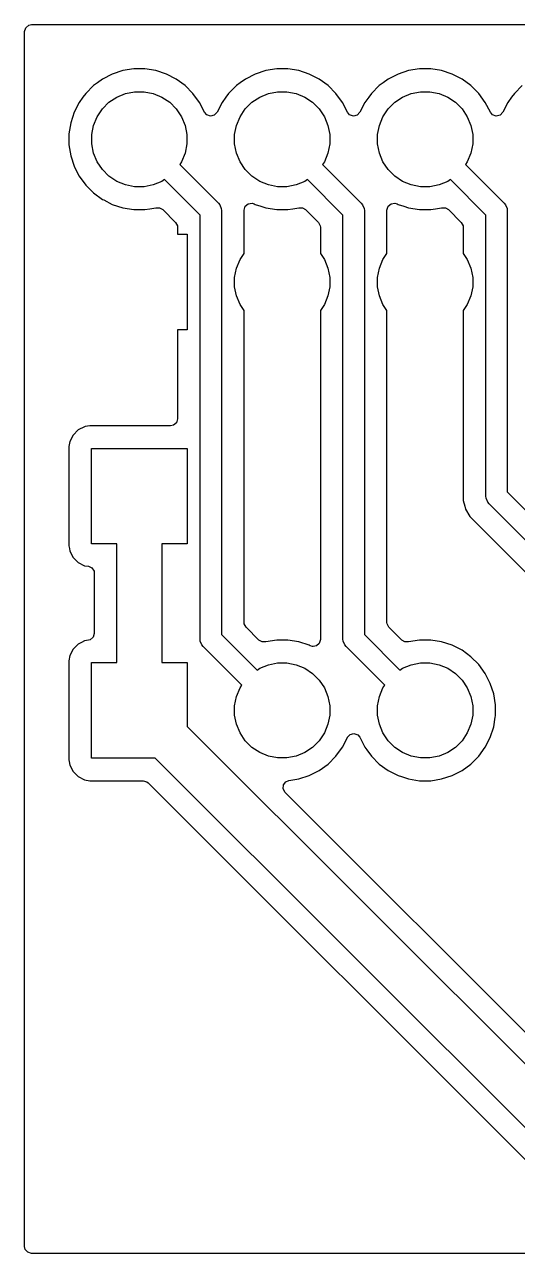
# Model space of a CAD drawing. Extents: x 150.4 to 187.5, y -108.7 to -86.9.
# Drawn here: x 150.36 to 159.12, y -108.72 to -86.86 of the extents above; entities that cross this region are included whole.
import ezdxf

# ---------------------------------------------------------------- set-up
doc = ezdxf.new("R2010")
doc.units = 0
doc.layers.add('BLACK', color=7, linetype='CONTINUOUS')

msp = doc.modelspace()

# ---------------------------------------------------------------- linework, layer by layer
at = {"layer": 'BLACK', "linetype": 'CONTINUOUS'}
for p, q in [((150.3605, -86.9845), (150.380185, -86.917461)), ((150.3605, -108.5955), (150.3605, -86.9845)), ((150.380185, -86.917461), (150.432989, -86.871706)), ((150.432989, -86.871706), (150.4845, -86.8605)), ((150.4845, -86.8605), (187.3355, -86.8605)), ((152.301578, -87.6495), (152.107173, -87.68029)), ((152.301583, -87.6495), (152.301578, -87.6495)), ((152.498417, -87.6495), (152.301583, -87.6495)), ((152.498422, -87.6495), (152.498417, -87.6495)), ((152.692826, -87.68029), (152.498422, -87.6495)), ((154.841578, -87.6495), (154.647173, -87.68029)), ((154.841583, -87.6495), (154.841578, -87.6495)), ((155.038417, -87.6495), (154.841583, -87.6495)), ((155.038422, -87.6495), (155.038417, -87.6495)), ((155.232826, -87.68029), (155.038422, -87.6495)), ((157.381578, -87.6495), (157.187173, -87.68029)), ((157.381583, -87.6495), (157.381578, -87.6495)), ((157.578417, -87.6495), (157.381583, -87.6495)), ((157.578422, -87.6495), (157.578417, -87.6495)), ((157.772826, -87.68029), (157.578422, -87.6495)), ((151.744594, -87.830476), (151.653741, -87.896485)), ((151.91997, -87.741117), (151.744594, -87.830476)), ((152.107173, -87.68029), (151.91997, -87.741117)), ((152.880029, -87.741117), (152.692826, -87.68029)), ((153.055405, -87.830476), (152.880029, -87.741117)), ((153.214646, -87.946172), (153.055405, -87.830476)), ((154.284594, -87.830476), (154.193741, -87.896485)), ((154.45997, -87.741117), (154.284594, -87.830476)), ((154.647173, -87.68029), (154.45997, -87.741117)), ((155.420029, -87.741117), (155.232826, -87.68029)), ((155.595405, -87.830476), (155.420029, -87.741117)), ((155.754646, -87.946172), (155.595405, -87.830476)), ((156.824594, -87.830476), (156.733741, -87.896485)), ((156.99997, -87.741117), (156.824594, -87.830476)), ((157.187173, -87.68029), (156.99997, -87.741117)), ((157.960029, -87.741117), (157.772826, -87.68029)), ((158.135405, -87.830476), (157.960029, -87.741117)), ((158.294646, -87.946172), (158.135405, -87.830476)), ((151.446172, -88.085354), (151.396485, -88.153741)), ((151.446174, -88.085352), (151.446172, -88.085354)), ((151.585351, -87.946174), (151.446174, -88.085351)), ((151.446174, -88.085351), (151.446174, -88.085352)), ((151.585352, -87.946174), (151.585351, -87.946174)), ((151.585354, -87.946172), (151.585352, -87.946174)), ((151.653741, -87.896485), (151.585354, -87.946172)), ((151.999313, -88.150367), (152.153258, -88.086601)), ((152.153258, -88.086601), (152.316685, -88.054093)), ((152.316685, -88.054093), (152.483315, -88.054093)), ((152.483315, -88.054093), (152.646742, -88.086601)), ((152.646742, -88.086601), (152.800687, -88.150367)), ((153.353828, -88.085354), (153.214646, -87.946172)), ((153.469523, -88.244594), (153.353828, -88.085354)), ((153.986172, -88.085354), (153.936485, -88.153741)), ((153.986174, -88.085352), (153.986172, -88.085354)), ((154.125351, -87.946174), (153.986174, -88.085351)), ((153.986174, -88.085351), (153.986174, -88.085352)), ((154.125352, -87.946174), (154.125351, -87.946174)), ((154.125354, -87.946172), (154.125352, -87.946174)), ((154.193741, -87.896485), (154.125354, -87.946172)), ((154.539313, -88.150367), (154.693258, -88.086601)), ((154.693258, -88.086601), (154.856685, -88.054093)), ((154.856685, -88.054093), (155.023315, -88.054093)), ((155.023315, -88.054093), (155.186742, -88.086601)), ((155.186742, -88.086601), (155.340687, -88.150367)), ((155.893828, -88.085354), (155.754646, -87.946172)), ((156.009523, -88.244594), (155.893828, -88.085354)), ((156.526172, -88.085354), (156.476485, -88.153741)), ((156.526174, -88.085352), (156.526172, -88.085354)), ((156.665351, -87.946174), (156.526174, -88.085351)), ((156.526174, -88.085351), (156.526174, -88.085352)), ((156.665352, -87.946174), (156.665351, -87.946174)), ((156.665354, -87.946172), (156.665352, -87.946174)), ((156.733741, -87.896485), (156.665354, -87.946172)), ((157.079313, -88.150367), (157.233258, -88.086601)), ((157.233258, -88.086601), (157.396685, -88.054093)), ((157.396685, -88.054093), (157.563315, -88.054093)), ((157.563315, -88.054093), (157.726742, -88.086601)), ((157.726742, -88.086601), (157.880687, -88.150367)), ((158.433828, -88.085354), (158.294646, -87.946172)), ((158.549523, -88.244594), (158.433828, -88.085354)), ((159.066172, -88.085354), (159.016485, -88.153741)), ((159.066174, -88.085352), (159.066172, -88.085354)), ((159.205351, -87.946174), (159.066174, -88.085351)), ((159.066174, -88.085351), (159.066174, -88.085352)), ((151.330476, -88.244594), (151.241117, -88.41997)), ((151.396485, -88.153741), (151.330476, -88.244594)), ((151.742941, -88.360766), (151.860766, -88.242941)), ((151.860766, -88.242941), (151.999313, -88.150367)), ((152.800687, -88.150367), (152.939234, -88.242941)), ((152.939234, -88.242941), (153.057059, -88.360766)), ((153.559515, -88.421213), (153.469523, -88.244594)), ((153.870476, -88.244594), (153.780485, -88.421213)), ((153.936485, -88.153741), (153.870476, -88.244594)), ((154.282941, -88.360766), (154.400766, -88.242941)), ((154.400766, -88.242941), (154.539313, -88.150367)), ((155.340687, -88.150367), (155.479234, -88.242941)), ((155.479234, -88.242941), (155.597059, -88.360766)), ((156.099515, -88.421213), (156.009523, -88.244594)), ((156.410476, -88.244594), (156.320485, -88.421213)), ((156.476485, -88.153741), (156.410476, -88.244594)), ((156.822941, -88.360766), (156.940766, -88.242941)), ((156.940766, -88.242941), (157.079313, -88.150367)), ((157.880687, -88.150367), (158.019234, -88.242941)), ((158.019234, -88.242941), (158.137059, -88.360766)), ((158.639515, -88.421213), (158.549523, -88.244594)), ((158.950476, -88.244594), (158.860485, -88.421213)), ((159.016485, -88.153741), (158.950476, -88.244594)), ((151.241117, -88.41997), (151.18029, -88.607173)), ((151.586601, -88.653258), (151.650367, -88.499313)), ((151.650367, -88.499313), (151.742941, -88.360766)), ((153.057059, -88.360766), (153.149633, -88.499313)), ((153.149633, -88.499313), (153.213399, -88.653258)), ((153.598555, -88.466267), (153.559515, -88.421213)), ((153.66469, -88.488804), (153.598555, -88.466267)), ((153.732511, -88.472009), (153.66469, -88.488804)), ((153.780485, -88.421213), (153.732511, -88.472009)), ((154.126601, -88.653258), (154.190367, -88.499313)), ((154.190367, -88.499313), (154.282941, -88.360766)), ((155.597059, -88.360766), (155.689633, -88.499313)), ((155.689633, -88.499313), (155.753399, -88.653258)), ((156.138555, -88.466267), (156.099515, -88.421213)), ((156.20469, -88.488804), (156.138555, -88.466267)), ((156.272511, -88.472009), (156.20469, -88.488804)), ((156.320485, -88.421213), (156.272511, -88.472009)), ((156.666601, -88.653258), (156.730367, -88.499313)), ((156.730367, -88.499313), (156.822941, -88.360766)), ((158.137059, -88.360766), (158.229633, -88.499313)), ((158.229633, -88.499313), (158.293399, -88.653258)), ((158.678555, -88.466267), (158.639515, -88.421213)), ((158.74469, -88.488804), (158.678555, -88.466267)), ((158.812511, -88.472009), (158.74469, -88.488804)), ((158.860485, -88.421213), (158.812511, -88.472009)), ((151.18029, -88.607173), (151.1495, -88.801577)), ((151.554093, -88.816685), (151.586601, -88.653258)), ((153.213399, -88.653258), (153.245907, -88.816685)), ((154.094093, -88.816685), (154.126601, -88.653258)), ((155.753399, -88.653258), (155.785907, -88.816685)), ((156.634093, -88.816685), (156.666601, -88.653258)), ((158.293399, -88.653258), (158.325907, -88.816685)), ((151.1495, -88.801577), (151.1495, -88.998422)), ((151.554093, -88.983315), (151.554093, -88.816685)), ((153.245907, -88.816685), (153.245907, -88.983315)), ((154.094093, -88.983315), (154.094093, -88.816685)), ((155.785907, -88.816685), (155.785907, -88.983315)), ((156.634093, -88.983315), (156.634093, -88.816685)), ((158.325907, -88.816685), (158.325907, -88.983315)), ((151.1495, -88.998422), (151.18029, -89.192826)), ((151.586601, -89.146742), (151.554093, -88.983315)), ((151.650367, -89.300687), (151.586601, -89.146742)), ((153.213399, -89.146742), (153.149633, -89.300687)), ((153.245907, -88.983315), (153.213399, -89.146742)), ((154.126601, -89.146742), (154.094093, -88.983315)), ((154.190367, -89.300687), (154.126601, -89.146742)), ((155.753399, -89.146742), (155.689633, -89.300687)), ((155.785907, -88.983315), (155.753399, -89.146742)), ((156.666601, -89.146742), (156.634093, -88.983315)), ((156.730367, -89.300687), (156.666601, -89.146742)), ((158.293399, -89.146742), (158.229633, -89.300687)), ((158.325907, -88.983315), (158.293399, -89.146742)), ((151.18029, -89.192826), (151.241117, -89.380029)), ((151.241117, -89.380029), (151.308942, -89.513142)), ((151.742941, -89.439234), (151.650367, -89.300687)), ((153.149633, -89.300687), (153.117774, -89.348366)), ((153.117774, -89.348366), (153.804704, -90.035296)), ((154.282941, -89.439234), (154.190367, -89.300687)), ((155.689633, -89.300687), (155.657774, -89.348366)), ((155.657774, -89.348366), (156.344704, -90.035296)), ((156.822941, -89.439234), (156.730367, -89.300687)), ((158.229633, -89.300687), (158.197774, -89.348366)), ((158.197774, -89.348366), (158.884704, -90.035296)), ((151.308942, -89.513142), (151.330476, -89.555405)), ((151.330476, -89.555405), (151.446172, -89.714646)), ((151.860766, -89.557059), (151.742941, -89.439234)), ((151.999313, -89.649633), (151.860766, -89.557059)), ((152.848366, -89.617774), (152.800687, -89.649633)), ((153.4795, -90.248908), (152.848366, -89.617774)), ((154.400766, -89.557059), (154.282941, -89.439234)), ((154.539313, -89.649633), (154.400766, -89.557059)), ((155.388366, -89.617774), (155.340687, -89.649633)), ((156.0195, -90.248908), (155.388366, -89.617774)), ((156.940766, -89.557059), (156.822941, -89.439234)), ((157.079313, -89.649633), (156.940766, -89.557059)), ((157.928366, -89.617774), (157.880687, -89.649633)), ((158.5595, -90.248908), (157.928366, -89.617774)), ((151.446172, -89.714646), (151.585354, -89.853828)), ((152.153258, -89.713399), (151.999313, -89.649633)), ((152.316685, -89.745907), (152.153258, -89.713399)), ((152.483315, -89.745907), (152.316685, -89.745907)), ((152.646742, -89.713399), (152.483315, -89.745907)), ((152.800687, -89.649633), (152.646742, -89.713399)), ((154.693258, -89.713399), (154.539313, -89.649633)), ((154.856685, -89.745907), (154.693258, -89.713399)), ((155.023315, -89.745907), (154.856685, -89.745907)), ((155.186742, -89.713399), (155.023315, -89.745907)), ((155.340687, -89.649633), (155.186742, -89.713399)), ((157.233258, -89.713399), (157.079313, -89.649633)), ((157.396685, -89.745907), (157.233258, -89.713399)), ((157.563315, -89.745907), (157.396685, -89.745907)), ((157.726742, -89.713399), (157.563315, -89.745907)), ((157.880687, -89.649633), (157.726742, -89.713399)), ((151.585354, -89.853828), (151.744595, -89.969524)), ((151.744595, -89.969524), (151.766675, -89.980774)), ((151.766675, -89.980774), (151.91997, -90.058882)), ((151.91997, -90.058882), (151.919972, -90.058882)), ((151.919972, -90.058882), (151.919975, -90.058884)), ((151.919975, -90.058884), (152.010831, -90.088405)), ((153.804704, -90.035296), (153.828395, -90.064164)), ((154.280685, -90.092812), (154.333489, -90.047057)), ((154.333489, -90.047057), (154.402647, -90.037113)), ((154.402647, -90.037113), (154.441296, -90.049367)), ((154.441296, -90.049367), (154.459968, -90.058881)), ((154.459968, -90.058881), (154.459971, -90.058881)), ((154.459971, -90.058881), (154.459975, -90.058884)), ((154.459975, -90.058884), (154.562489, -90.092193)), ((156.344704, -90.035296), (156.368395, -90.064164)), ((156.820685, -90.092812), (156.873489, -90.047057)), ((156.873489, -90.047057), (156.942647, -90.037113)), ((156.942647, -90.037113), (156.981296, -90.049367)), ((156.981296, -90.049367), (156.999968, -90.058881)), ((156.999968, -90.058881), (156.999971, -90.058881)), ((156.999971, -90.058881), (156.999975, -90.058884)), ((156.999975, -90.058884), (157.102489, -90.092193)), ((158.884704, -90.035296), (158.908395, -90.064164)), ((152.010831, -90.088405), (152.107173, -90.119709)), ((152.107173, -90.119709), (152.301578, -90.1505)), ((152.301578, -90.1505), (152.301583, -90.1505)), ((152.301583, -90.1505), (152.498422, -90.1505)), ((152.498422, -90.1505), (152.586784, -90.136504)), ((152.586784, -90.136504), (152.692826, -90.119709)), ((152.692826, -90.119709), (152.692842, -90.119703)), ((152.692842, -90.119703), (152.697565, -90.118571)), ((152.697565, -90.118571), (152.698054, -90.12061)), ((152.698054, -90.12061), (152.759112, -90.118849)), ((152.759112, -90.118849), (152.815303, -90.151103)), ((152.815303, -90.151103), (153.042681, -90.378481)), ((153.4795, -97.79), (153.4795, -90.248908)), ((153.828395, -90.064164), (153.85684, -90.132835)), ((153.85684, -90.132835), (153.8605, -90.17)), ((153.8605, -90.17), (153.8605, -97.711092)), ((154.261, -90.159851), (154.280685, -90.092812)), ((154.261, -90.933603), (154.261, -90.159851)), ((154.562489, -90.092193), (154.647173, -90.119709)), ((154.647173, -90.119709), (154.841578, -90.1505)), ((154.841578, -90.1505), (154.841583, -90.1505)), ((154.841583, -90.1505), (155.038422, -90.1505)), ((155.038422, -90.1505), (155.126784, -90.136504)), ((155.126784, -90.136504), (155.232826, -90.119709)), ((155.232826, -90.119709), (155.232842, -90.119703)), ((155.232842, -90.119703), (155.237565, -90.118571)), ((155.237565, -90.118571), (155.238054, -90.12061)), ((155.238054, -90.12061), (155.299112, -90.118849)), ((155.299112, -90.118849), (155.355303, -90.151103)), ((155.355303, -90.151103), (155.582681, -90.378481)), ((156.0195, -97.79), (156.0195, -90.248908)), ((156.368395, -90.064164), (156.39684, -90.132835)), ((156.39684, -90.132835), (156.4005, -90.17)), ((156.4005, -90.17), (156.4005, -97.711092)), ((156.801, -90.159851), (156.820685, -90.092812)), ((156.801, -90.933603), (156.801, -90.159851)), ((157.102489, -90.092193), (157.187173, -90.119709)), ((157.187173, -90.119709), (157.381578, -90.1505)), ((157.381578, -90.1505), (157.381583, -90.1505)), ((157.381583, -90.1505), (157.578422, -90.1505)), ((157.578422, -90.1505), (157.666784, -90.136504)), ((157.666784, -90.136504), (157.772826, -90.119709)), ((157.772826, -90.119709), (157.772842, -90.119703)), ((157.772842, -90.119703), (157.777565, -90.118571)), ((157.777565, -90.118571), (157.778054, -90.12061)), ((157.778054, -90.12061), (157.839112, -90.118849)), ((157.839112, -90.118849), (157.895303, -90.151103)), ((157.895303, -90.151103), (158.122681, -90.378481)), ((158.5595, -95.25), (158.5595, -90.248908)), ((158.908395, -90.064164), (158.93684, -90.132835)), ((158.93684, -90.132835), (158.9405, -90.17)), ((158.9405, -90.17), (158.9405, -95.171092)), ((153.042681, -90.378481), (153.076166, -90.439804)), ((153.076166, -90.439804), (153.079, -90.466162)), ((153.079, -90.466162), (153.079, -90.59)), ((155.582681, -90.378481), (155.616166, -90.439804)), ((155.616166, -90.439804), (155.619, -90.466162)), ((155.619, -90.466162), (155.619, -90.933603)), ((158.122681, -90.378481), (158.156166, -90.439804)), ((158.156166, -90.439804), (158.159, -90.466162)), ((158.159, -90.466162), (158.159, -90.933603)), ((153.079, -90.59), (153.25, -90.59)), ((153.25, -90.59), (153.25, -92.29)), ((154.126601, -91.193258), (154.190367, -91.039313)), ((154.190367, -91.039313), (154.261, -90.933603)), ((155.619, -90.933603), (155.689633, -91.039313)), ((155.689633, -91.039313), (155.753399, -91.193258)), ((156.666601, -91.193258), (156.730367, -91.039313)), ((156.730367, -91.039313), (156.801, -90.933603)), ((158.159, -90.933603), (158.229633, -91.039313)), ((158.229633, -91.039313), (158.293399, -91.193258)), ((154.094093, -91.356685), (154.126601, -91.193258)), ((154.094093, -91.523315), (154.094093, -91.356685)), ((155.753399, -91.193258), (155.785907, -91.356685)), ((155.785907, -91.356685), (155.785907, -91.523315)), ((156.634093, -91.356685), (156.666601, -91.193258)), ((156.634093, -91.523315), (156.634093, -91.356685)), ((158.293399, -91.193258), (158.325907, -91.356685)), ((158.325907, -91.356685), (158.325907, -91.523315)), ((154.126601, -91.686742), (154.094093, -91.523315)), ((155.785907, -91.523315), (155.753399, -91.686742)), ((156.666601, -91.686742), (156.634093, -91.523315)), ((158.325907, -91.523315), (158.293399, -91.686742)), ((154.190367, -91.840687), (154.126601, -91.686742)), ((155.753399, -91.686742), (155.689633, -91.840687)), ((156.730367, -91.840687), (156.666601, -91.686742)), ((158.293399, -91.686742), (158.229633, -91.840687)), ((154.261, -91.946396), (154.190367, -91.840687)), ((154.261, -97.493838), (154.261, -91.946396)), ((155.689633, -91.840687), (155.619, -91.946396)), ((155.619, -91.946396), (155.619, -97.71219)), ((156.801, -91.946396), (156.730367, -91.840687)), ((156.801, -97.493838), (156.801, -91.946396)), ((158.229633, -91.840687), (158.159, -91.946396)), ((158.159, -91.946396), (158.159, -95.164581)), ((153.25, -92.29), (153.079, -92.29)), ((153.079, -92.29), (153.079, -93.8755)), ((153.006511, -93.988294), (152.955, -93.9995)), ((153.059315, -93.942539), (153.006511, -93.988294)), ((153.079, -93.8755), (153.059315, -93.942539)), ((151.221951, -94.161657), (151.164352, -94.274698)), ((151.221954, -94.161652), (151.221951, -94.161657)), ((151.311652, -94.071954), (151.221954, -94.161652)), ((151.311657, -94.071951), (151.311652, -94.071954)), ((151.311658, -94.07195), (151.311657, -94.071951)), ((151.424696, -94.014354), (151.311658, -94.07195)), ((151.437519, -94.012323), (151.424696, -94.014354)), ((151.518482, -93.9995), (151.437519, -94.012323)), ((152.955, -93.9995), (151.518482, -93.9995)), ((151.164352, -94.274698), (151.1495, -94.368475)), ((151.1495, -94.368475), (151.1495, -96.131517)), ((151.55, -96.1), (151.55, -94.4)), ((151.55, -94.4), (153.25, -94.4)), ((153.25, -94.4), (153.25, -96.1)), ((158.159, -95.164581), (158.158999, -95.164599)), ((158.158999, -95.164599), (158.158999, -95.172194)), ((158.158999, -95.172194), (158.158999, -95.327806)), ((158.56316, -95.287165), (158.5595, -95.25)), ((158.591605, -95.355836), (158.56316, -95.287165)), ((158.9405, -95.171092), (160.098908, -96.3295)), ((158.158999, -95.327806), (158.185362, -95.426193)), ((158.185362, -95.426193), (158.199275, -95.478118)), ((158.199275, -95.478118), (158.277082, -95.612883)), ((158.615296, -95.384704), (158.591605, -95.355836)), ((159.885296, -96.654704), (158.615296, -95.384704)), ((158.277082, -95.612883), (158.277084, -95.612885)), ((158.277084, -95.612885), (158.394182, -95.729983)), ((158.394182, -95.729983), (158.394188, -95.729988)), ((158.394188, -95.729988), (159.542741, -96.878541)), ((151.1495, -96.131517), (151.157654, -96.182999)), ((152, -96.1), (151.55, -96.1)), ((152, -98.21), (152, -96.1)), ((153.25, -96.1), (152.8, -96.1)), ((152.8, -96.1), (152.8, -98.21)), ((151.157654, -96.182999), (151.164354, -96.225304)), ((151.164354, -96.225304), (151.22195, -96.338342)), ((151.22195, -96.338342), (151.221952, -96.338344)), ((151.221952, -96.338344), (151.221954, -96.338347)), ((151.221954, -96.338347), (151.311652, -96.428045)), ((151.311652, -96.428045), (151.311654, -96.428046)), ((151.311654, -96.428046), (151.311658, -96.42805)), ((151.311658, -96.42805), (151.424696, -96.485646)), ((151.424696, -96.485646), (151.424697, -96.485646)), ((151.424697, -96.485646), (151.424699, -96.485647)), ((151.424699, -96.485647), (151.494897, -96.496765)), ((151.494897, -96.496765), (151.558032, -96.526694)), ((151.558032, -96.526694), (151.594964, -96.586005)), ((151.594964, -96.586005), (151.5995, -96.619238)), ((151.5995, -96.619238), (151.5995, -97.690762)), ((151.5995, -97.690762), (151.579815, -97.757801)), ((154.263834, -97.520196), (154.261, -97.493838)), ((154.297319, -97.581519), (154.263834, -97.520196)), ((154.524696, -97.808896), (154.297319, -97.581519)), ((156.803834, -97.520196), (156.801, -97.493838)), ((156.837319, -97.581519), (156.803834, -97.520196)), ((157.064696, -97.808896), (156.837319, -97.581519)), ((151.311652, -97.881954), (151.221954, -97.971652)), ((151.311657, -97.881951), (151.311652, -97.881954)), ((151.311658, -97.88195), (151.311657, -97.881951)), ((151.369435, -97.852511), (151.311658, -97.88195)), ((151.424699, -97.824352), (151.369435, -97.852511)), ((151.4247, -97.824352), (151.424699, -97.824352)), ((151.494897, -97.813235), (151.4247, -97.824352)), ((151.527011, -97.803556), (151.494897, -97.813235)), ((151.579815, -97.757801), (151.527011, -97.803556)), ((153.48316, -97.827165), (153.4795, -97.79)), ((153.511605, -97.895836), (153.48316, -97.827165)), ((153.535296, -97.924704), (153.511605, -97.895836)), ((154.222225, -98.611633), (153.535296, -97.924704)), ((153.8605, -97.711092), (154.491633, -98.342225)), ((154.580824, -97.841133), (154.524696, -97.808896)), ((154.64194, -97.839402), (154.580824, -97.841133)), ((154.642427, -97.84143), (154.64194, -97.839402)), ((154.647172, -97.840291), (154.642427, -97.84143)), ((154.841578, -97.8095), (154.647172, -97.840291)), ((154.841583, -97.8095), (154.841578, -97.8095)), ((155.038417, -97.8095), (154.841583, -97.8095)), ((155.038422, -97.8095), (155.038417, -97.8095)), ((155.232826, -97.84029), (155.038422, -97.8095)), ((155.420032, -97.901118), (155.232826, -97.84029)), ((155.438705, -97.910633), (155.420032, -97.901118)), ((155.477348, -97.922884), (155.438705, -97.910633)), ((155.477352, -97.922886), (155.477348, -97.922884)), ((155.487295, -97.921456), (155.477352, -97.922886)), ((155.546509, -97.912943), (155.487295, -97.921456)), ((155.599314, -97.867189), (155.546509, -97.912943)), ((155.618999, -97.800149), (155.599314, -97.867189)), ((155.619, -97.71219), (155.618999, -97.712194)), ((155.618999, -97.712194), (155.618999, -97.757801)), ((155.618999, -97.757801), (155.618999, -97.800149)), ((156.02316, -97.827165), (156.0195, -97.79)), ((156.051605, -97.895836), (156.02316, -97.827165)), ((156.075296, -97.924704), (156.051605, -97.895836)), ((156.762225, -98.611633), (156.075296, -97.924704)), ((156.4005, -97.711092), (157.031633, -98.342225)), ((157.120824, -97.841133), (157.064696, -97.808896)), ((157.18194, -97.839402), (157.120824, -97.841133)), ((157.182427, -97.84143), (157.18194, -97.839402)), ((157.187172, -97.840291), (157.182427, -97.84143)), ((157.381578, -97.8095), (157.187172, -97.840291)), ((157.381583, -97.8095), (157.381578, -97.8095)), ((157.578417, -97.8095), (157.381583, -97.8095)), ((157.578422, -97.8095), (157.578417, -97.8095)), ((157.772826, -97.84029), (157.578422, -97.8095)), ((157.960029, -97.901117), (157.772826, -97.84029)), ((158.135401, -97.990474), (157.960029, -97.901117)), ((151.164352, -98.084698), (151.1495, -98.178475)), ((151.221951, -97.971657), (151.164352, -98.084698)), ((151.221954, -97.971652), (151.221951, -97.971657)), ((158.135405, -97.990476), (158.135401, -97.990474)), ((158.294646, -98.106172), (158.135405, -97.990476)), ((158.433828, -98.245354), (158.294646, -98.106172)), ((151.1495, -98.178475), (151.1495, -99.941517)), ((151.55, -99.91), (151.55, -98.21)), ((151.55, -98.21), (152, -98.21)), ((152.8, -98.21), (153.25, -98.21)), ((153.25, -98.21), (153.25, -99.344314)), ((154.491633, -98.342225), (154.539313, -98.310367)), ((154.539313, -98.310367), (154.693258, -98.246601)), ((154.693258, -98.246601), (154.856685, -98.214093)), ((154.856685, -98.214093), (155.023315, -98.214093)), ((155.023315, -98.214093), (155.186742, -98.246601)), ((155.186742, -98.246601), (155.340687, -98.310367)), ((155.340687, -98.310367), (155.479234, -98.402941)), ((157.031633, -98.342225), (157.079313, -98.310367)), ((157.079313, -98.310367), (157.233258, -98.246601)), ((157.233258, -98.246601), (157.396685, -98.214093)), ((157.396685, -98.214093), (157.563315, -98.214093)), ((157.563315, -98.214093), (157.726742, -98.246601)), ((157.726742, -98.246601), (157.880687, -98.310367)), ((157.880687, -98.310367), (158.019234, -98.402941)), ((158.549523, -98.404594), (158.433828, -98.245354)), ((155.479234, -98.402941), (155.597059, -98.520766)), ((155.597059, -98.520766), (155.689633, -98.659313)), ((158.019234, -98.402941), (158.137059, -98.520766)), ((158.137059, -98.520766), (158.229633, -98.659313)), ((158.638882, -98.57997), (158.549523, -98.404594)), ((158.699709, -98.767173), (158.638882, -98.57997)), ((154.126601, -98.813258), (154.190367, -98.659313)), ((154.190367, -98.659313), (154.222225, -98.611633)), ((155.689633, -98.659313), (155.753399, -98.813258)), ((156.666601, -98.813258), (156.730367, -98.659313)), ((156.730367, -98.659313), (156.762225, -98.611633)), ((158.229633, -98.659313), (158.293399, -98.813258)), ((158.7305, -98.961577), (158.699709, -98.767173)), ((154.094093, -98.976685), (154.126601, -98.813258)), ((154.094093, -99.143315), (154.094093, -98.976685)), ((155.753399, -98.813258), (155.785907, -98.976685)), ((155.785907, -98.976685), (155.785907, -99.143315)), ((156.634093, -98.976685), (156.666601, -98.813258)), ((156.634093, -99.143315), (156.634093, -98.976685)), ((158.293399, -98.813258), (158.325907, -98.976685)), ((158.325907, -98.976685), (158.325907, -99.143315)), ((158.7305, -99.158422), (158.7305, -98.961577)), ((154.126601, -99.306742), (154.094093, -99.143315)), ((155.785907, -99.143315), (155.753399, -99.306742)), ((156.666601, -99.306742), (156.634093, -99.143315)), ((158.325907, -99.143315), (158.293399, -99.306742)), ((158.699709, -99.352826), (158.727332, -99.178421)), ((158.727332, -99.178421), (158.7305, -99.158422)), ((153.25, -99.344314), (160.185685, -106.28)), ((154.190367, -99.460687), (154.126601, -99.306742)), ((155.753399, -99.306742), (155.689633, -99.460687)), ((156.730367, -99.460687), (156.666601, -99.306742)), ((158.293399, -99.306742), (158.229633, -99.460687)), ((158.638884, -99.540025), (158.699709, -99.352826)), ((154.282941, -99.599234), (154.190367, -99.460687)), ((154.400766, -99.717059), (154.282941, -99.599234)), ((155.597059, -99.599234), (155.479234, -99.717059)), ((155.689633, -99.460687), (155.597059, -99.599234)), ((156.009524, -99.715405), (156.098884, -99.540025)), ((156.098884, -99.540025), (156.099515, -99.538787)), ((156.099515, -99.538787), (156.147489, -99.48799)), ((156.147489, -99.48799), (156.21531, -99.471195)), ((156.21531, -99.471195), (156.281445, -99.493732)), ((156.281445, -99.493732), (156.320485, -99.538787)), ((156.320485, -99.538787), (156.410474, -99.715403)), ((156.822941, -99.599234), (156.730367, -99.460687)), ((156.940766, -99.717059), (156.822941, -99.599234)), ((158.137059, -99.599234), (158.019234, -99.717059)), ((158.229633, -99.460687), (158.137059, -99.599234)), ((158.549524, -99.715405), (158.638884, -99.540025)), ((154.539313, -99.809633), (154.400766, -99.717059)), ((154.693258, -99.873399), (154.539313, -99.809633)), ((154.856685, -99.905907), (154.693258, -99.873399)), ((155.186742, -99.873399), (155.023315, -99.905907)), ((155.340687, -99.809633), (155.186742, -99.873399)), ((155.479234, -99.717059), (155.340687, -99.809633)), ((155.754646, -100.013828), (155.893828, -99.874646)), ((155.893828, -99.874646), (156.009524, -99.715405)), ((156.410474, -99.715403), (156.445234, -99.763246)), ((156.445234, -99.763246), (156.526172, -99.874646)), ((156.526172, -99.874646), (156.665354, -100.013828)), ((157.079313, -99.809633), (156.940766, -99.717059)), ((157.233258, -99.873399), (157.079313, -99.809633)), ((157.396685, -99.905907), (157.233258, -99.873399)), ((157.726742, -99.873399), (157.563315, -99.905907)), ((157.880687, -99.809633), (157.726742, -99.873399)), ((158.019234, -99.717059), (157.880687, -99.809633)), ((158.294646, -100.013828), (158.433828, -99.874646)), ((158.433828, -99.874646), (158.549524, -99.715405)), ((151.1495, -99.941517), (151.153555, -99.967117)), ((151.153555, -99.967117), (151.164354, -100.035304)), ((151.164354, -100.035304), (151.22195, -100.148342)), ((152.684314, -99.91), (151.55, -99.91)), ((159.737157, -106.962842), (152.684314, -99.91)), ((155.023315, -99.905907), (154.856685, -99.905907)), ((155.595405, -100.129524), (155.754646, -100.013828)), ((156.665354, -100.013828), (156.824595, -100.129524)), ((157.563315, -99.905907), (157.396685, -99.905907)), ((158.135405, -100.129524), (158.294646, -100.013828)), ((151.22195, -100.148342), (151.221952, -100.148344)), ((151.221952, -100.148344), (151.221954, -100.148347)), ((151.221954, -100.148347), (151.311652, -100.238045)), ((151.311652, -100.238045), (151.311654, -100.238046)), ((151.311654, -100.238046), (151.311658, -100.23805)), ((151.311658, -100.23805), (151.424696, -100.295646)), ((151.424696, -100.295646), (151.424698, -100.295647)), ((151.424698, -100.295647), (151.518475, -100.310499)), ((151.518475, -100.310499), (151.518481, -100.3105)), ((151.518481, -100.3105), (152.467059, -100.310499)), ((152.467059, -100.310499), (152.534098, -100.330183)), ((152.534098, -100.330183), (152.55474, -100.346818)), ((154.961141, -100.386549), (155.003013, -100.330616)), ((155.003013, -100.330616), (155.057925, -100.30741)), ((155.057925, -100.30741), (155.232826, -100.279709)), ((155.232826, -100.279709), (155.420025, -100.218884)), ((155.420025, -100.218884), (155.595405, -100.129524)), ((156.824595, -100.129524), (156.907455, -100.171743)), ((156.907455, -100.171743), (156.99997, -100.218882)), ((156.99997, -100.218882), (156.999972, -100.218882)), ((156.999972, -100.218882), (156.999975, -100.218884)), ((156.999975, -100.218884), (157.058962, -100.23805)), ((157.058962, -100.23805), (157.187173, -100.279709)), ((157.187173, -100.279709), (157.381578, -100.3105)), ((157.381578, -100.3105), (157.381583, -100.3105)), ((157.381583, -100.3105), (157.578422, -100.3105)), ((157.578422, -100.3105), (157.772826, -100.279709)), ((157.772826, -100.279709), (157.960025, -100.218884)), ((157.960025, -100.218884), (158.135405, -100.129524)), ((152.55474, -100.346818), (159.398211, -107.190289)), ((154.956157, -100.456241), (154.961141, -100.386549)), ((154.989642, -100.517564), (154.956157, -100.456241)), ((160.315259, -105.843181), (154.989642, -100.517564)), ((150.371706, -108.647011), (150.3605, -108.5955)), ((150.417461, -108.699815), (150.371706, -108.647011)), ((150.4845, -108.7195), (150.417461, -108.699815)), ((187.3355, -108.7195), (150.4845, -108.7195))]:
    msp.add_line(p, q, dxfattribs=at)

doc.saveas('drawing.dxf')
